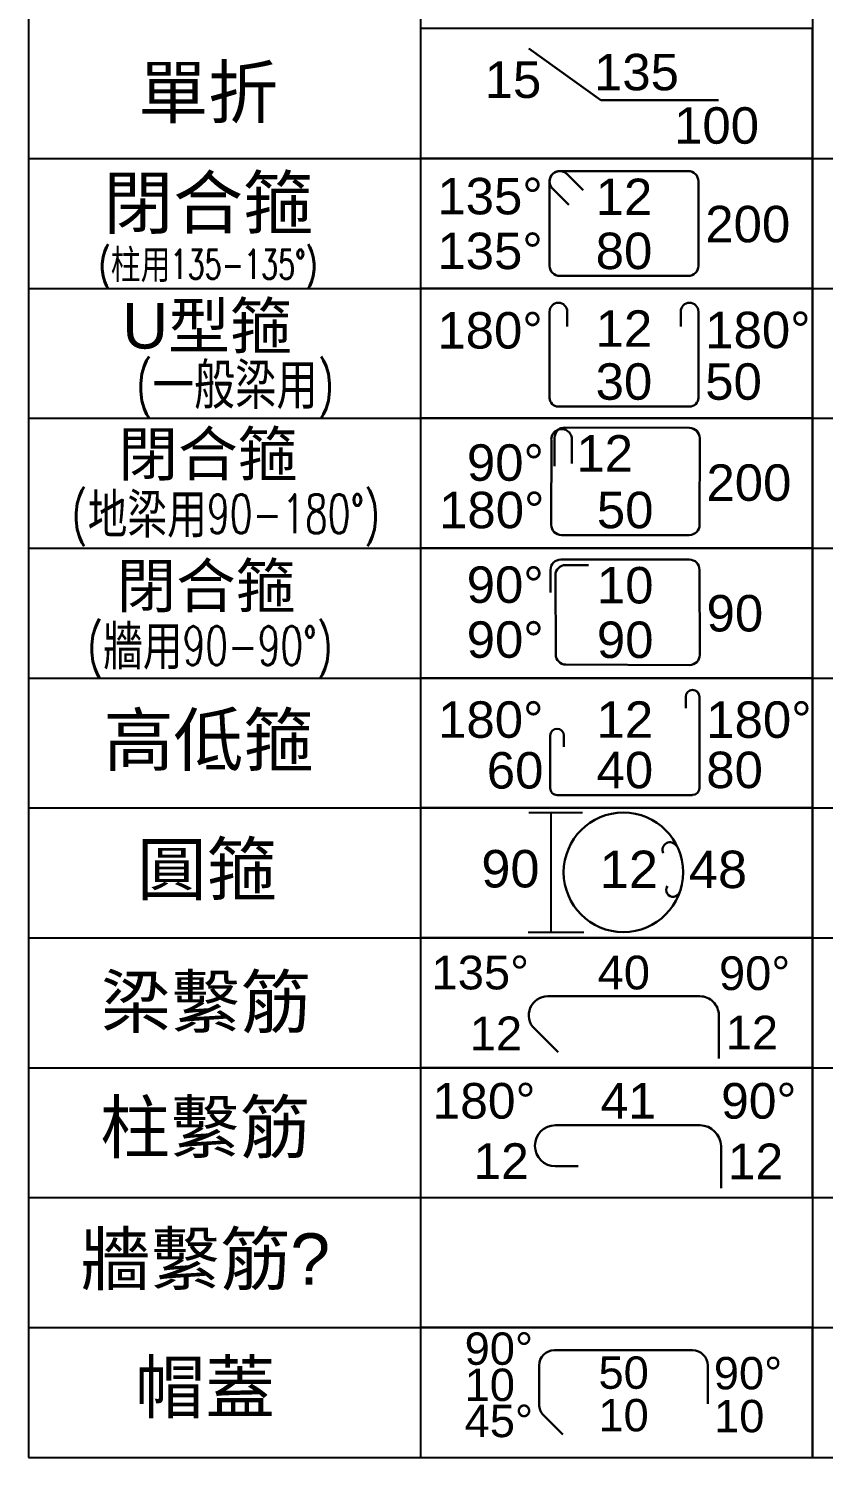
# Model space of a CAD drawing. Header units: millimetres. Extents: x 5 to 10041, y -3338 to 92.
# Drawn here: x 6086 to 6435, y -1516 to -889 of the extents above; entities that cross this region are included whole.
import ezdxf
from ezdxf.enums import TextEntityAlignment as Align

# ---------------------------------------------------------------- set-up
doc = ezdxf.new("R2010")
doc.units = ezdxf.units.MM
doc.layers.add('1', color=1, linetype='Continuous', true_color=0xff0000)
doc.layers.add('備註', color=3, linetype='Continuous', true_color=0x00ff00)
doc.styles.add('textstyle100', font='')
doc.styles.add('textstyle101', font='')
doc.styles.add('textstyle102', font='')
doc.styles.add('textstyle103', font='')
doc.styles.add('textstyle104', font='')
doc.styles.add('textstyle105', font='')
doc.styles.add('textstyle106', font='')
doc.styles.add('textstyle107', font='')
doc.styles.add('textstyle108', font='')
doc.styles.add('textstyle109', font='')
doc.styles.add('textstyle110', font='')
doc.styles.add('textstyle111', font='')
doc.styles.add('textstyle112', font='')
doc.styles.add('textstyle113', font='')
doc.styles.add('textstyle114', font='')
doc.styles.add('textstyle115', font='')
doc.styles.add('textstyle116', font='')
doc.styles.add('textstyle117', font='')
doc.styles.add('textstyle118', font='')
doc.styles.add('textstyle119', font='')
doc.styles.add('textstyle137', font='')
doc.styles.add('textstyle138', font='')
doc.styles.add('textstyle139', font='')
doc.styles.add('textstyle140', font='')
doc.styles.add('textstyle141', font='')
doc.styles.add('textstyle142', font='')
doc.styles.add('textstyle151', font='standard', dxfattribs={"width": 0.75})
doc.styles.add('textstyle187', font='')
doc.styles.add('textstyle190', font='')
doc.styles.add('textstyle192', font='standard', dxfattribs={"width": 0.75})
doc.styles.add('textstyle198', font='')
doc.styles.add('textstyle199', font='standard', dxfattribs={"width": 0.75})
doc.styles.add('textstyle205', font='')
doc.styles.add('textstyle206', font='standard', dxfattribs={"width": 0.75})
doc.styles.add('textstyle212', font='')
doc.styles.add('textstyle218', font='')
doc.styles.add('textstyle226', font='')
doc.styles.add('textstyle230', font='')
doc.styles.add('textstyle231', font='')
doc.styles.add('textstyle232', font='')
doc.styles.add('textstyle233', font='')
doc.styles.add('textstyle234', font='')
doc.styles.add('textstyle236', font='')
doc.styles.add('textstyle240', font='')
doc.styles.add('textstyle318', font='')
doc.styles.add('textstyle374', font='')
doc.styles.add('textstyle375', font='')
doc.styles.add('textstyle376', font='')
doc.styles.add('textstyle377', font='')
doc.styles.add('textstyle378', font='')
doc.styles.add('textstyle379', font='')
doc.styles.add('textstyle380', font='')
doc.styles.add('textstyle381', font='')
doc.styles.add('textstyle382', font='')
doc.styles.add('textstyle383', font='')
doc.styles.add('textstyle384', font='')
doc.styles.add('textstyle396', font='')
doc.styles.add('textstyle397', font='')
doc.styles.add('textstyle398', font='')
doc.styles.add('textstyle399', font='')
doc.styles.add('textstyle400', font='')
doc.styles.add('textstyle401', font='')
doc.styles.add('textstyle402', font='')
doc.styles.add('textstyle403', font='')
doc.styles.add('textstyle404', font='')
doc.styles.add('textstyle405', font='')
doc.styles.add('textstyle406', font='')
doc.styles.add('textstyle407', font='')
doc.styles.add('textstyle408', font='')
doc.styles.add('textstyle409', font='')
doc.styles.add('textstyle410', font='')
doc.styles.add('textstyle411', font='')
doc.styles.add('textstyle412', font='')
doc.styles.add('textstyle413', font='')
doc.styles.add('textstyle414', font='')
doc.styles.add('textstyle415', font='')
doc.styles.add('textstyle416', font='')
doc.styles.add('textstyle432', font='')
doc.styles.add('textstyle433', font='')
doc.styles.add('textstyle434', font='')
doc.styles.add('textstyle435', font='')
doc.styles.add('textstyle436', font='')
doc.styles.add('textstyle437', font='')
doc.styles.add('textstyle438', font='')
doc.styles.add('textstyle50', font='')
doc.styles.add('textstyle51', font='')
doc.styles.add('textstyle52', font='')
doc.styles.add('textstyle53', font='')
doc.styles.add('textstyle54', font='')
doc.styles.add('textstyle55', font='')
doc.styles.add('textstyle56', font='')
doc.styles.add('textstyle57', font='')
doc.styles.add('textstyle58', font='')
doc.styles.add('textstyle59', font='')
doc.styles.add('textstyle60', font='')
doc.styles.add('textstyle61', font='')
doc.styles.add('textstyle62', font='')
doc.styles.add('textstyle63', font='')
doc.styles.add('textstyle64', font='')
doc.styles.add('textstyle65', font='')
doc.styles.add('textstyle66', font='')
doc.styles.add('textstyle67', font='')
doc.styles.add('textstyle68', font='')
doc.styles.add('textstyle69', font='')
doc.styles.add('textstyle70', font='')
doc.styles.add('textstyle71', font='')
doc.styles.add('textstyle72', font='')
doc.styles.add('textstyle73', font='')
doc.styles.add('textstyle74', font='')
doc.styles.add('textstyle75', font='')
doc.styles.add('textstyle76', font='')
doc.styles.add('textstyle77', font='')
doc.styles.add('textstyle78', font='')
doc.styles.get('textstyle100').set_extended_font_data('Arial')
doc.styles.get('textstyle101').set_extended_font_data('Arial')
doc.styles.get('textstyle102').set_extended_font_data('Arial')
doc.styles.get('textstyle103').set_extended_font_data('Arial')
doc.styles.get('textstyle104').set_extended_font_data('Arial')
doc.styles.get('textstyle105').set_extended_font_data('Arial')
doc.styles.get('textstyle106').set_extended_font_data('Arial')
doc.styles.get('textstyle107').set_extended_font_data('Arial')
doc.styles.get('textstyle108').set_extended_font_data('Arial')
doc.styles.get('textstyle109').set_extended_font_data('Arial')
doc.styles.get('textstyle110').set_extended_font_data('Arial')
doc.styles.get('textstyle111').set_extended_font_data('Arial')
doc.styles.get('textstyle112').set_extended_font_data('Arial')
doc.styles.get('textstyle113').set_extended_font_data('Arial')
doc.styles.get('textstyle114').set_extended_font_data('Arial')
doc.styles.get('textstyle115').set_extended_font_data('Arial')
doc.styles.get('textstyle116').set_extended_font_data('Arial')
doc.styles.get('textstyle117').set_extended_font_data('Arial')
doc.styles.get('textstyle118').set_extended_font_data('Arial')
doc.styles.get('textstyle119').set_extended_font_data('Arial')
doc.styles.get('textstyle137').set_extended_font_data('Arial')
doc.styles.get('textstyle138').set_extended_font_data('Arial')
doc.styles.get('textstyle139').set_extended_font_data('Arial')
doc.styles.get('textstyle140').set_extended_font_data('Arial')
doc.styles.get('textstyle141').set_extended_font_data('Arial')
doc.styles.get('textstyle142').set_extended_font_data('Arial')
doc.styles.get('textstyle187').set_extended_font_data('Arial')
doc.styles.get('textstyle190').set_extended_font_data('Arial')
doc.styles.get('textstyle198').set_extended_font_data('Arial')
doc.styles.get('textstyle205').set_extended_font_data('Arial')
doc.styles.get('textstyle212').set_extended_font_data('Arial')
doc.styles.get('textstyle218').set_extended_font_data('Arial')
doc.styles.get('textstyle226').set_extended_font_data('Arial')
doc.styles.get('textstyle230').set_extended_font_data('Arial')
doc.styles.get('textstyle231').set_extended_font_data('Arial')
doc.styles.get('textstyle232').set_extended_font_data('Arial')
doc.styles.get('textstyle233').set_extended_font_data('Arial')
doc.styles.get('textstyle234').set_extended_font_data('Arial')
doc.styles.get('textstyle236').set_extended_font_data('Arial')
doc.styles.get('textstyle240').set_extended_font_data('Arial')
doc.styles.get('textstyle318').set_extended_font_data('Arial')
doc.styles.get('textstyle374').set_extended_font_data('Arial')
doc.styles.get('textstyle375').set_extended_font_data('Arial')
doc.styles.get('textstyle376').set_extended_font_data('Arial')
doc.styles.get('textstyle377').set_extended_font_data('Arial')
doc.styles.get('textstyle378').set_extended_font_data('Arial')
doc.styles.get('textstyle379').set_extended_font_data('Arial')
doc.styles.get('textstyle380').set_extended_font_data('Arial')
doc.styles.get('textstyle381').set_extended_font_data('Arial')
doc.styles.get('textstyle382').set_extended_font_data('Arial')
doc.styles.get('textstyle383').set_extended_font_data('Arial')
doc.styles.get('textstyle384').set_extended_font_data('Arial')
doc.styles.get('textstyle396').set_extended_font_data('Arial')
doc.styles.get('textstyle397').set_extended_font_data('Arial')
doc.styles.get('textstyle398').set_extended_font_data('Arial')
doc.styles.get('textstyle399').set_extended_font_data('Arial')
doc.styles.get('textstyle400').set_extended_font_data('Arial')
doc.styles.get('textstyle401').set_extended_font_data('Arial')
doc.styles.get('textstyle402').set_extended_font_data('Arial')
doc.styles.get('textstyle403').set_extended_font_data('Arial')
doc.styles.get('textstyle404').set_extended_font_data('Arial')
doc.styles.get('textstyle405').set_extended_font_data('Arial')
doc.styles.get('textstyle406').set_extended_font_data('Arial')
doc.styles.get('textstyle407').set_extended_font_data('Arial')
doc.styles.get('textstyle408').set_extended_font_data('Arial')
doc.styles.get('textstyle409').set_extended_font_data('Arial')
doc.styles.get('textstyle410').set_extended_font_data('Arial')
doc.styles.get('textstyle411').set_extended_font_data('Arial')
doc.styles.get('textstyle412').set_extended_font_data('Arial')
doc.styles.get('textstyle413').set_extended_font_data('Arial')
doc.styles.get('textstyle414').set_extended_font_data('Arial')
doc.styles.get('textstyle415').set_extended_font_data('Arial')
doc.styles.get('textstyle416').set_extended_font_data('Arial')
doc.styles.get('textstyle432').set_extended_font_data('Arial')
doc.styles.get('textstyle433').set_extended_font_data('Arial')
doc.styles.get('textstyle434').set_extended_font_data('Arial')
doc.styles.get('textstyle435').set_extended_font_data('Arial')
doc.styles.get('textstyle436').set_extended_font_data('Arial')
doc.styles.get('textstyle437').set_extended_font_data('Arial')
doc.styles.get('textstyle438').set_extended_font_data('Arial')
doc.styles.get('textstyle50').set_extended_font_data('Arial')
doc.styles.get('textstyle51').set_extended_font_data('Arial')
doc.styles.get('textstyle52').set_extended_font_data('Arial')
doc.styles.get('textstyle53').set_extended_font_data('Arial')
doc.styles.get('textstyle54').set_extended_font_data('Arial')
doc.styles.get('textstyle55').set_extended_font_data('Arial')
doc.styles.get('textstyle56').set_extended_font_data('Arial')
doc.styles.get('textstyle57').set_extended_font_data('Arial')
doc.styles.get('textstyle58').set_extended_font_data('Arial')
doc.styles.get('textstyle59').set_extended_font_data('Arial')
doc.styles.get('textstyle60').set_extended_font_data('Arial')
doc.styles.get('textstyle61').set_extended_font_data('Arial')
doc.styles.get('textstyle62').set_extended_font_data('Arial')
doc.styles.get('textstyle63').set_extended_font_data('Arial')
doc.styles.get('textstyle64').set_extended_font_data('Arial')
doc.styles.get('textstyle65').set_extended_font_data('Arial')
doc.styles.get('textstyle66').set_extended_font_data('Arial')
doc.styles.get('textstyle67').set_extended_font_data('Arial')
doc.styles.get('textstyle68').set_extended_font_data('Arial')
doc.styles.get('textstyle69').set_extended_font_data('Arial')
doc.styles.get('textstyle70').set_extended_font_data('Arial')
doc.styles.get('textstyle71').set_extended_font_data('Arial')
doc.styles.get('textstyle72').set_extended_font_data('Arial')
doc.styles.get('textstyle73').set_extended_font_data('Arial')
doc.styles.get('textstyle74').set_extended_font_data('Arial')
doc.styles.get('textstyle75').set_extended_font_data('Arial')
doc.styles.get('textstyle76').set_extended_font_data('Arial')
doc.styles.get('textstyle77').set_extended_font_data('Arial')
doc.styles.get('textstyle78').set_extended_font_data('Arial')

# ---------------------------------------------------------------- blocks, each defined once
blk = doc.blocks.new('draw_rebar_hoop_column')
at = {"color": 1, "lineweight": 30, "true_color": 0xff0000}
for p, q in [((-13.18, 38.32), (-13.18, 1.3)), ((47.66, 42.82), (-8.68, 42.82)), ((1.57, 34.43), (-5.5, 41.5)), ((52.16, 1.3), (52.16, 38.32)), ((-11.86, 35.14), (-4.79, 28.07)), ((-8.68, -3.2), (47.66, -3.2))]:
    blk.add_line(p, q, dxfattribs=at)
for centre, start, end in [((-8.68, 38.32), 45, 180), ((-8.68, 38.32), 90, 225), ((47.66, 38.32), 0, 90), ((-8.68, 1.3), 180, 270), ((47.66, 1.3), 270, 0)]:
    blk.add_arc(centre, 4.5, start, end, dxfattribs=at)
at = {"color": 2, "true_color": 0xffff00}
for tag, style, p in [('D', 'textstyle56', (-16.18, 23.83)), ('E', 'textstyle57', (-16.18, -0.2))]:
    blk.add_attdef(tag, text='', height=16, dxfattribs=dict(at, style=style)).set_placement(p, align=Align.RIGHT)
for tag, style, p in [('C', 'textstyle55', (19.48, 23.5)), ('A', 'textstyle53', (19.49, -0.2))]:
    blk.add_attdef(tag, text='', height=16, dxfattribs=dict(at, style=style)).set_placement(p, align=Align.CENTER)
at = {"color": 2, "true_color": 0xffff00, "style": 'textstyle54'}
blk.add_attdef('B', (55.16, 11.57), '', height=16, dxfattribs=at)
blk = doc.blocks.new('draw_rebar_tie_90_135')
at = {"color": 1, "lineweight": 30, "true_color": 0xff0000, "flags": 128}
blk.add_lwpolyline([(14.93, 4.89), (3.68, 16.14, -0.668179), (10.05, 31.5), (82.23, 31.5, -0.414214), (91.23, 22.5), (91.23, 1.95)], format="xyb", dxfattribs=at)
at = {"color": 2, "true_color": 0xffff00}
for tag, style, p in [('D', 'textstyle106', (1.12, 34.74)), ('B', 'textstyle104', (-2.13, 5.86))]:
    blk.add_attdef(tag, text='', height=16, dxfattribs=dict(at, style=style)).set_placement(p, align=Align.RIGHT)
at = {"color": 2, "true_color": 0xffff00, "style": 'textstyle103'}
blk.add_attdef('A', text='', height=16, dxfattribs=at).set_placement((46.14, 34.74), align=Align.CENTER)
at = {"color": 2, "true_color": 0xffff00}
for tag, p, style in [('E', (91.3, 34.44), 'textstyle107'), ('C', (94.48, 6.23), 'textstyle105')]:
    blk.add_attdef(tag, p, '', height=16, dxfattribs=dict(at, style=style))
blk = doc.blocks.new('draw_rebar_hoop_circle')
at = {"color": 7}
for p, q in [((14.23, 52.54), (37.86, 52.54)), ((23.95, 52.54), (23.95, 0.13)), ((13.94, 0.13), (38.44, 0.13))]:
    blk.add_line(p, q, dxfattribs=at)
at = {"color": 1, "lineweight": 30, "true_color": 0xff0000}
blk.add_circle((55.77, 26.33), 26.21, dxfattribs=at)
at = {"layer": '1', "color": 1, "lineweight": 30, "true_color": 0xff0000}
for centre, radius, start, end in [((76.23, 36.23), 3.29, 30.58526, 207.09445), ((77.6, 18.56), 3, 145.87641, 341.96515)]:
    blk.add_arc(centre, radius, start, end, dxfattribs=at)
at = {"color": 2, "true_color": 0xffff00}
for tag, style, p in [('A', 'textstyle50', (18.95, 19.7)), ('C', 'textstyle52', (70.95, 19.41))]:
    blk.add_attdef(tag, text='', height=16.43, dxfattribs=dict(at, style=style)).set_placement(p, align=Align.RIGHT)
at = {"color": 2, "true_color": 0xffff00, "style": 'textstyle51'}
blk.add_attdef('B', (84.53, 19.41), '', height=16.43, dxfattribs=at)
blk = doc.blocks.new('draw_rebar_tie_90_180')
at = {"color": 1, "lineweight": 30, "true_color": 0xff0000, "flags": 128}
blk.add_lwpolyline([(19.71, 10.83), (9.71, 10.83, -1), (9.71, 28.83), (73.15, 28.83, -0.393804), (82.42, 19.83), (82.42, 1.26)], format="xyb", dxfattribs=at)
at = {"color": 2, "true_color": 0xffff00}
for tag, style, p in [('D', 'textstyle111', (0.93, 31.76)), ('B', 'textstyle109', (-2, 5.3))]:
    blk.add_attdef(tag, text='', height=15.63, dxfattribs=dict(at, style=style)).set_placement(p, align=Align.RIGHT)
at = {"color": 2, "true_color": 0xffff00, "style": 'textstyle108'}
blk.add_attdef('A', text='', height=15.63, dxfattribs=at).set_placement((41.68, 31.76), align=Align.CENTER)
at = {"color": 2, "true_color": 0xffff00}
for tag, p, style in [('E', (82.42, 31.75), 'textstyle112'), ('C', (85.35, 5.17), 'textstyle110')]:
    blk.add_attdef(tag, p, '', height=15.63, dxfattribs=dict(at, style=style))
blk = doc.blocks.new('draw_rebar_single_fold_135')
at = {"layer": '1', "color": 1, "lineweight": 30, "true_color": 0xff0000}
for p, q in [((9.47, 42.03), (41.08, 19.39)), ((41.08, 19.39), (92.72, 19.39))]:
    blk.add_line(p, q, dxfattribs=at)
at = {"color": 2, "true_color": 0xffff00, "style": 'textstyle102'}
blk.add_attdef('C', (38.02, 23.74), '', height=16, dxfattribs=at)
at = {"color": 2, "true_color": 0xffff00, "style": 'textstyle100'}
blk.add_attdef('A', text='', height=16, dxfattribs=at).set_placement((14.88, 20.39), align=Align.RIGHT)
at = {"color": 2, "true_color": 0xffff00, "style": 'textstyle101'}
blk.add_attdef('B', text='', height=16, dxfattribs=at).set_placement((91.81, 0.32), align=Align.CENTER)
blk = doc.blocks.new('draw_rebar_hoop_U')
at = {"color": 1, "lineweight": 30, "true_color": 0xff0000, "flags": 128}
for points in [[(46.61, 35.17), (46.61, 41.66, 1), (38.82, 41.66), (38.82, 3.9, 0.414214), (42.72, 0), (60.3, 0)], [(96.38, 35.17), (96.38, 41.66, -1), (104.17, 41.66), (104.17, 3.9, -0.414214), (100.27, 0), (60.3, 0)]]:
    blk.add_lwpolyline(points, format="xyb", dxfattribs=at)
at = {"color": 2, "true_color": 0xffff00, "style": 'textstyle72'}
blk.add_attdef('D', text='', height=16, dxfattribs=at).set_placement((35.82, 25.47), align=Align.RIGHT)
at = {"color": 2, "true_color": 0xffff00}
for tag, style, p in [('C', 'textstyle71', (71.48, 26.24)), ('A', 'textstyle69', (71.48, 3))]:
    blk.add_attdef(tag, text='', height=16, dxfattribs=dict(at, style=style)).set_placement(p, align=Align.CENTER)
for tag, p, style in [('E', (107.17, 25.64), 'textstyle73'), ('B', (107.17, 3), 'textstyle70')]:
    blk.add_attdef(tag, p, '', height=16, dxfattribs=dict(at, style=style))
blk = doc.blocks.new('draw_rebar_hoop_ground')
at = {"color": 1, "lineweight": 30, "true_color": 0xff0000, "flags": 128}
blk.add_lwpolyline([(42.87, 34.83), (42.87, 44.83, 1.122823), (33.87, 44.83), (33.83, 7.89, 0.414214), (38.33, 3.39), (94.42, 3.39, 0.414214), (98.92, 7.89), (98.96, 45.88, 0.414214), (94.46, 50.38), (39.81, 50.6, 0.418123), (35.31, 45.99), (35.31, 33.59)], format="xyb", dxfattribs=at)
at = {"color": 2, "true_color": 0xffff00}
for tag, p, style in [('C', (44.84, 31.22), 'textstyle60'), ('B', (101.93, 18.41), 'textstyle59')]:
    blk.add_attdef(tag, p, '', height=16, dxfattribs=dict(at, style=style))
for tag, style, p in [('D', 'textstyle61', (30.6, 27.2)), ('E', 'textstyle62', (30.83, 6.39))]:
    blk.add_attdef(tag, text='', height=16, dxfattribs=dict(at, style=style)).set_placement(p, align=Align.RIGHT)
at = {"color": 2, "true_color": 0xffff00, "style": 'textstyle58'}
blk.add_attdef('A', text='', height=16, dxfattribs=at).set_placement((66.25, 6.39), align=Align.CENTER)
blk = doc.blocks.new('draw_rebar_hoop_wall')
at = {"color": 1, "lineweight": 30, "true_color": 0xff0000}
for p, q in [((102.75, 47.87), (46.35, 47.87)), ((48.52, 45.46), (58.52, 45.46)), ((41.85, 43.37), (41.85, 33.37)), ((44.02, 40.96), (44.13, 6.24)), ((107.36, 6.09), (107.25, 43.37)), ((48.63, 1.74), (102.86, 1.59))]:
    blk.add_line(p, q, dxfattribs=at)
for centre, start, end in [((46.35, 43.37), 90, 180), ((48.52, 40.96), 90, 180), ((102.75, 43.37), 0, 90), ((48.63, 6.24), 180, 270), ((102.86, 6.09), 270, 0)]:
    blk.add_arc(centre, 4.5, start, end, dxfattribs=at)
at = {"color": 2, "true_color": 0xffff00}
for tag, style, p in [('D', 'textstyle77', (38.85, 28.84)), ('E', 'textstyle78', (38.85, 4.74))]:
    blk.add_attdef(tag, text='', height=16, dxfattribs=dict(at, style=style)).set_placement(p, align=Align.RIGHT)
for tag, style, p in [('C', 'textstyle76', (74.62, 28.6)), ('A', 'textstyle74', (74.62, 4.67))]:
    blk.add_attdef(tag, text='', height=16, dxfattribs=dict(at, style=style)).set_placement(p, align=Align.CENTER)
at = {"color": 2, "true_color": 0xffff00, "style": 'textstyle75'}
blk.add_attdef('B', (110.33, 16.3), '', height=16, dxfattribs=at)
blk = doc.blocks.new('draw_rebar_hoop_hi_low')
at = {"color": 1, "lineweight": 30, "true_color": 0xff0000}
for p, q in [((102.53, 40.47), (102.53, 45.47)), ((108.53, 45.47), (108.53, 5.37))]:
    blk.add_line(p, q, dxfattribs=at)
at = {"color": 1, "lineweight": 30, "true_color": 0xff0000, "flags": 128}
blk.add_lwpolyline([(49.08, 23.42), (49.08, 28.42, 1), (43.08, 28.42), (43.08, 5.3, 0.414214), (46.08, 2.3), (105.53, 2.3)], format="xyb", dxfattribs=at)
at = {"color": 1, "lineweight": 30, "true_color": 0xff0000}
for centre, start, end in [((105.53, 45.47), 0, 180), ((105.53, 5.37), 270, 0)]:
    blk.add_arc(centre, 3, start, end, dxfattribs=at)
at = {"color": 2, "true_color": 0xffff00}
for tag, style, p in [('E', 'textstyle67', (40.08, 27.45)), ('B', 'textstyle64', (40.08, 5.17))]:
    blk.add_attdef(tag, text='', height=16, dxfattribs=dict(at, style=style)).set_placement(p, align=Align.RIGHT)
for tag, style, p in [('D', 'textstyle66', (75.81, 27.45)), ('A', 'textstyle63', (75.81, 5.3))]:
    blk.add_attdef(tag, text='', height=16, dxfattribs=dict(at, style=style)).set_placement(p, align=Align.CENTER)
for tag, p, style in [('F', (111.53, 27.43), 'textstyle68'), ('C', (111.53, 5.37), 'textstyle65')]:
    blk.add_attdef(tag, p, '', height=16, dxfattribs=dict(at, style=style))
blk = doc.blocks.new('draw_rebar_tie_cap')
at = {"color": 1, "lineweight": 30, "true_color": 0xff0000}
for p, q in [((40.47, 42.37), (101.07, 42.37)), ((33.75, 18.59), (33.75, 35.66)), ((107.78, 35.66), (107.78, 18.87)), ((44.11, 5.44), (35.72, 13.84))]:
    blk.add_line(p, q, dxfattribs=at)
for centre, start, end in [((40.47, 35.66), 90, 180), ((101.07, 35.66), 0, 90), ((40.47, 18.59), 180, 225)]:
    blk.add_arc(centre, 6.72, start, end, dxfattribs=at)
at = {"color": 2, "true_color": 0xffff00}
for tag, style, p in [('E', 'textstyle117', (31.09, 35.98)), ('F', 'textstyle118', (31.09, 4.24))]:
    blk.add_attdef(tag, text='', height=14.2, dxfattribs=dict(at, style=style)).set_placement(p, align=Align.RIGHT)
for tag, style, p in [('A', 'textstyle113', (70.86, 25.46)), ('B', 'textstyle114', (12.12, 20.11)), ('C', 'textstyle115', (70.84, 6.8))]:
    blk.add_attdef(tag, text='', height=14.2, dxfattribs=dict(at, style=style)).set_placement(p, align=Align.CENTER)
for tag, p, style in [('G', (110.45, 25.22), 'textstyle119'), ('D', (110.54, 6.38), 'textstyle116')]:
    blk.add_attdef(tag, p, '', height=14.2, dxfattribs=dict(at, style=style))

msp = doc.modelspace()

# ---------------------------------------------------------------- linework, layer by layer
for p, q in [((6086.35, -604.21), (6086.35, -1516.21)), ((6258.35, -604.21), (6258.35, -1516.21)), ((6430.35, -604.21), (6430.35, -1516.21)), ((6086.35, -946.21), (6959.6, -946.21)), ((6086.35, -1003.21), (6959.6, -1003.21)), ((6086.35, -1060.21), (6959.6, -1060.21)), ((6086.35, -1117.21), (6959.6, -1117.21)), ((6086.35, -1174.21), (6959.6, -1174.21)), ((6086.35, -1231.21), (6959.6, -1231.21)), ((6086.35, -1231.21), (6959.36, -1231.21)), ((6086.35, -1231.22), (6959.6, -1231.22)), ((6086.35, -1231.22), (6959.6, -1231.22)), ((6086.35, -1288.21), (6959.6, -1288.21)), ((6086.35, -1345.21), (6959.6, -1345.21)), ((6086.35, -1402.21), (6959.6, -1402.21)), ((6086.35, -1459.21), (6959.6, -1459.21)), ((6086.35, -1516.21), (6959.6, -1516.21))]:
    msp.add_line(p, q)
for points in [[(6258.35, -889.21), (6258.35, -946.21), (6430.35, -946.21), (6430.35, -889.21), (6258.35, -889.21)], [(6258.35, -946.21), (6258.35, -1003.21), (6430.35, -1003.21), (6430.35, -946.21), (6258.35, -946.21)], [(6258.35, -1003.21), (6258.35, -1060.21), (6430.35, -1060.21), (6430.35, -1003.21), (6258.35, -1003.21)], [(6258.35, -1060.21), (6258.35, -1117.21), (6430.35, -1117.21), (6430.35, -1060.21), (6258.35, -1060.21)], [(6258.35, -1117.21), (6258.35, -1174.21), (6430.35, -1174.21), (6430.35, -1117.21), (6258.35, -1117.21)], [(6258.35, -1174.22), (6258.35, -1231.22), (6430.35, -1231.22), (6430.35, -1174.22), (6258.35, -1174.22)], [(6258.35, -1231.21), (6258.35, -1288.21), (6430.35, -1288.21), (6430.35, -1231.21), (6258.35, -1231.21)], [(6258.35, -1288.21), (6258.35, -1345.21), (6430.35, -1345.21), (6430.35, -1288.21), (6258.35, -1288.21)], [(6258.35, -1345.21), (6258.35, -1402.21), (6430.35, -1402.21), (6430.35, -1345.21), (6258.35, -1345.21)], [(6258.35, -1459.21), (6258.35, -1516.21), (6430.35, -1516.21), (6430.35, -1459.21), (6258.35, -1459.21)]]:
    msp.add_lwpolyline(points)

# ---------------------------------------------------------------- block references
ref = msp.add_blockref('draw_rebar_single_fold_135', (6296.48, -940.04))
ref.add_attrib('A', '100', dxfattribs={"color": 2, "true_color": 0xffff00, "height": 16, "style": 'textstyle382'}).set_placement((6388.28, -939.72), align=Align.CENTER)
ref.add_attrib('B', '15', dxfattribs={"color": 2, "true_color": 0xffff00, "height": 16, "style": 'textstyle383'}).set_placement((6311.36, -919.65), align=Align.RIGHT)
ref.add_attrib('C', '135', (6334.49, -916.3), dxfattribs={"color": 2, "true_color": 0xffff00, "height": 16, "style": 'textstyle384'})
ref = msp.add_blockref('draw_rebar_hoop_column', (6328.17, -994.56))
ref.add_attrib('A', '80', dxfattribs={"color": 2, "true_color": 0xffff00, "height": 16, "style": 'textstyle138'}).set_placement((6347.66, -994.76), align=Align.CENTER)
ref.add_attrib('B', '200', (6383.33, -982.99), dxfattribs={"color": 2, "true_color": 0xffff00, "height": 16, "style": 'textstyle139'})
ref.add_attrib('C', '12', dxfattribs={"color": 2, "true_color": 0xffff00, "height": 16, "style": 'textstyle140'}).set_placement((6347.64, -971.06), align=Align.CENTER)
ref.add_attrib('D', '135%%d', dxfattribs={"color": 2, "true_color": 0xffff00, "height": 16, "style": 'textstyle141'}).set_placement((6311.98, -970.73), align=Align.RIGHT)
ref.add_attrib('E', '135%%d', dxfattribs={"color": 2, "true_color": 0xffff00, "height": 16, "style": 'textstyle142'}).set_placement((6311.98, -994.76), align=Align.RIGHT)
ref = msp.add_blockref('draw_rebar_hoop_U', (6276.15, -1055.09))
ref.add_attrib('A', '30', dxfattribs={"color": 2, "true_color": 0xffff00, "height": 16, "style": 'textstyle396'}).set_placement((6347.63, -1052.09), align=Align.CENTER)
ref.add_attrib('B', '50', (6383.31, -1052.09), dxfattribs={"color": 2, "true_color": 0xffff00, "height": 16, "style": 'textstyle397'})
ref.add_attrib('C', '12', dxfattribs={"color": 2, "true_color": 0xffff00, "height": 16, "style": 'textstyle398'}).set_placement((6347.63, -1028.85), align=Align.CENTER)
ref.add_attrib('D', '180%%d', dxfattribs={"color": 2, "true_color": 0xffff00, "height": 16, "style": 'textstyle399'}).set_placement((6311.97, -1029.62), align=Align.RIGHT)
ref.add_attrib('E', '180%%d', (6383.31, -1029.46), dxfattribs={"color": 2, "true_color": 0xffff00, "height": 16, "style": 'textstyle400'})
ref = msp.add_blockref('draw_rebar_hoop_ground', (6281.91, -1114.84))
ref.add_attrib('A', '50', dxfattribs={"color": 2, "true_color": 0xffff00, "height": 16, "style": 'textstyle401'}).set_placement((6348.17, -1108.46), align=Align.CENTER)
ref.add_attrib('B', '200', (6383.84, -1096.44), dxfattribs={"color": 2, "true_color": 0xffff00, "height": 16, "style": 'textstyle402'})
ref.add_attrib('C', '12', (6326.75, -1083.62), dxfattribs={"color": 2, "true_color": 0xffff00, "height": 16, "style": 'textstyle403'})
ref.add_attrib('D', '90%%d', dxfattribs={"color": 2, "true_color": 0xffff00, "height": 16, "style": 'textstyle404'}).set_placement((6312.51, -1087.64), align=Align.RIGHT)
ref.add_attrib('E', '180%%d', dxfattribs={"color": 2, "true_color": 0xffff00, "height": 16, "style": 'textstyle405'}).set_placement((6312.74, -1108.46), align=Align.RIGHT)
ref = msp.add_blockref('draw_rebar_hoop_wall', (6273.56, -1170.07))
ref.add_attrib('A', '90', dxfattribs={"color": 2, "true_color": 0xffff00, "height": 16, "style": 'textstyle406'}).set_placement((6348.18, -1165.4), align=Align.CENTER)
ref.add_attrib('B', '90', (6383.89, -1153.77), dxfattribs={"color": 2, "true_color": 0xffff00, "height": 16, "style": 'textstyle407'})
ref.add_attrib('C', '10', dxfattribs={"color": 2, "true_color": 0xffff00, "height": 16, "style": 'textstyle408'}).set_placement((6348.18, -1141.47), align=Align.CENTER)
ref.add_attrib('D', '90%%d', dxfattribs={"color": 2, "true_color": 0xffff00, "height": 16, "style": 'textstyle409'}).set_placement((6312.41, -1141.22), align=Align.RIGHT)
ref.add_attrib('E', '90%%d', dxfattribs={"color": 2, "true_color": 0xffff00, "height": 16, "style": 'textstyle410'}).set_placement((6312.41, -1165.32), align=Align.RIGHT)
ref = msp.add_blockref('draw_rebar_hoop_hi_low', (6272.23, -1227.88))
ref.add_attrib('A', '40', dxfattribs={"color": 2, "true_color": 0xffff00, "height": 16, "style": 'textstyle411'}).set_placement((6348.04, -1222.57), align=Align.CENTER)
ref.add_attrib('B', '60', dxfattribs={"color": 2, "true_color": 0xffff00, "height": 16, "style": 'textstyle412'}).set_placement((6312.31, -1222.7), align=Align.RIGHT)
ref.add_attrib('C', '80', (6383.76, -1222.51), dxfattribs={"color": 2, "true_color": 0xffff00, "height": 16, "style": 'textstyle413'})
ref.add_attrib('D', '12', dxfattribs={"color": 2, "true_color": 0xffff00, "height": 16, "style": 'textstyle414'}).set_placement((6348.04, -1200.43), align=Align.CENTER)
ref.add_attrib('E', '180%%d', dxfattribs={"color": 2, "true_color": 0xffff00, "height": 16, "style": 'textstyle415'}).set_placement((6312.31, -1200.43), align=Align.RIGHT)
ref.add_attrib('F', '180%%d', (6383.76, -1200.45), dxfattribs={"color": 2, "true_color": 0xffff00, "height": 16, "style": 'textstyle416'})
ref = msp.add_blockref('draw_rebar_hoop_circle', (6291.62, -1285.78))
ref.add_attrib('A', '90', dxfattribs={"color": 2, "true_color": 0xffff00, "height": 16.433, "style": 'textstyle374'}).set_placement((6310.58, -1266.09), align=Align.RIGHT)
ref.add_attrib('B', '48', (6376.15, -1266.38), dxfattribs={"color": 2, "true_color": 0xffff00, "height": 16.433, "style": 'textstyle375'})
ref.add_attrib('C', '12', dxfattribs={"color": 2, "true_color": 0xffff00, "height": 16.433, "style": 'textstyle376'}).set_placement((6362.57, -1266.38), align=Align.RIGHT)
ref = msp.add_blockref('draw_rebar_tie_90_180', (6307.87, -1399.29))
ref.add_attrib('A', '41', dxfattribs={"color": 2, "true_color": 0xffff00, "height": 15.635, "style": 'textstyle377'}).set_placement((6349.55, -1367.53), align=Align.CENTER)
ref.add_attrib('B', '12', dxfattribs={"color": 2, "true_color": 0xffff00, "height": 15.635, "style": 'textstyle378'}).set_placement((6305.87, -1393.99), align=Align.RIGHT)
ref.add_attrib('C', '12', (6393.22, -1394.12), dxfattribs={"color": 2, "true_color": 0xffff00, "height": 15.635, "style": 'textstyle379'})
ref.add_attrib('D', '180°', dxfattribs={"color": 2, "true_color": 0xffff00, "height": 15.635, "style": 'textstyle380'}).set_placement((6308.8, -1367.53), align=Align.RIGHT)
ref.add_attrib('E', '90°', (6390.29, -1367.54), dxfattribs={"color": 2, "true_color": 0xffff00, "height": 15.635, "style": 'textstyle381'})
ref = msp.add_blockref('draw_rebar_tie_cap', (6276.64, -1511.55))
ref.add_attrib('A', '50', dxfattribs={"color": 2, "true_color": 0xffff00, "height": 14.204, "style": 'textstyle432'}).set_placement((6347.51, -1486.09), align=Align.CENTER)
ref.add_attrib('B', '10', dxfattribs={"color": 2, "true_color": 0xffff00, "height": 14.204, "style": 'textstyle433'}).set_placement((6288.76, -1491.44), align=Align.CENTER)
ref.add_attrib('C', '10', dxfattribs={"color": 2, "true_color": 0xffff00, "height": 14.204, "style": 'textstyle434'}).set_placement((6347.49, -1504.75), align=Align.CENTER)
ref.add_attrib('D', '10', (6387.19, -1505.17), dxfattribs={"color": 2, "true_color": 0xffff00, "height": 14.204, "style": 'textstyle435'})
ref.add_attrib('E', '90%%D', dxfattribs={"color": 2, "true_color": 0xffff00, "height": 14.204, "style": 'textstyle436'}).set_placement((6307.73, -1475.57), align=Align.RIGHT)
ref.add_attrib('F', '45%%D', dxfattribs={"color": 2, "true_color": 0xffff00, "height": 14.204, "style": 'textstyle437'}).set_placement((6307.73, -1507.31), align=Align.RIGHT)
ref.add_attrib('G', '90%%D', (6387.09, -1486.33), dxfattribs={"color": 2, "true_color": 0xffff00, "height": 14.204, "style": 'textstyle438'})
at = {"layer": '1'}
ref = msp.add_blockref('draw_rebar_tie_90_135', (6304.91, -1342.96), dxfattribs=dict(at, xscale=0.9246889763109408, yscale=0.9246889763109408, zscale=0.9246889763109408))
ref.add_attrib('A', '40', dxfattribs={"layer": '0', "color": 2, "true_color": 0xffff00, "height": 14.795, "style": 'textstyle230'}).set_placement((6347.58, -1310.83), align=Align.CENTER)
ref.add_attrib('B', '12', dxfattribs={"layer": '0', "color": 2, "true_color": 0xffff00, "height": 14.795, "style": 'textstyle231'}).set_placement((6302.95, -1337.54), align=Align.RIGHT)
ref.add_attrib('C', '12', (6392.27, -1337.19), dxfattribs={"layer": '0', "color": 2, "true_color": 0xffff00, "height": 14.795, "style": 'textstyle232'})
ref.add_attrib('D', '135%%D', dxfattribs={"layer": '0', "color": 2, "true_color": 0xffff00, "height": 14.795, "style": 'textstyle233'}).set_placement((6305.95, -1310.83), align=Align.RIGHT)
ref.add_attrib('E', '90%%D', (6389.34, -1311.11), dxfattribs={"layer": '0', "color": 2, "true_color": 0xffff00, "height": 14.795, "style": 'textstyle234'})

# ---------------------------------------------------------------- texts
at = {"layer": '1', "color": 2, "true_color": 0xffff00}
for s, height, style, p in [('單折', 22.5, 'textstyle187', (6165.16, -917.15)), ('閉合箍', 22.5, 'textstyle137', (6165.16, -965.58)), ('U型箍', 19.928, 'textstyle190', (6164.7, -1019.66)), ('閉合箍', 19.209, 'textstyle198', (6165.02, -1075.85)), ('閉合箍', 19.177, 'textstyle205', (6164.18, -1133.7)), ('高低箍', 22.5, 'textstyle212', (6165.35, -1201.36)), ('圓箍', 22.5, 'textstyle218', (6164.56, -1258)), ('梁繫筋', 22.5, 'textstyle226', (6164.14, -1316.28)), ('柱繫筋', 22.5, 'textstyle236', (6163.8, -1371.22)), ('牆繫筋?', 22.5, 'textstyle318', (6163.93, -1429.11)), ('帽蓋', 22.5, 'textstyle240', (6163.81, -1485.39))]:
    msp.add_text(s, height=height, dxfattribs=dict(at, style=style)).set_placement(p, align=Align.MIDDLE_CENTER)
at = {"layer": '備註', "lineweight": 25, "width": 0.75}
for s, height, style, p in [('(柱用135-135°)', 12.8057, 'textstyle151', (6117.17, -992.69)), ('(一般梁用)', 17.713, 'textstyle192', (6133.51, -1045.34)), ('(地梁用90-180°)', 17.0745, 'textstyle199', (6105.24, -1102.14)), ('(牆用90-90°)', 17.046, 'textstyle206', (6112.06, -1160.02))]:
    msp.add_text(s, height=height, dxfattribs=dict(at, style=style)).set_placement(p, align=Align.MIDDLE_LEFT)

doc.saveas('drawing.dxf')
